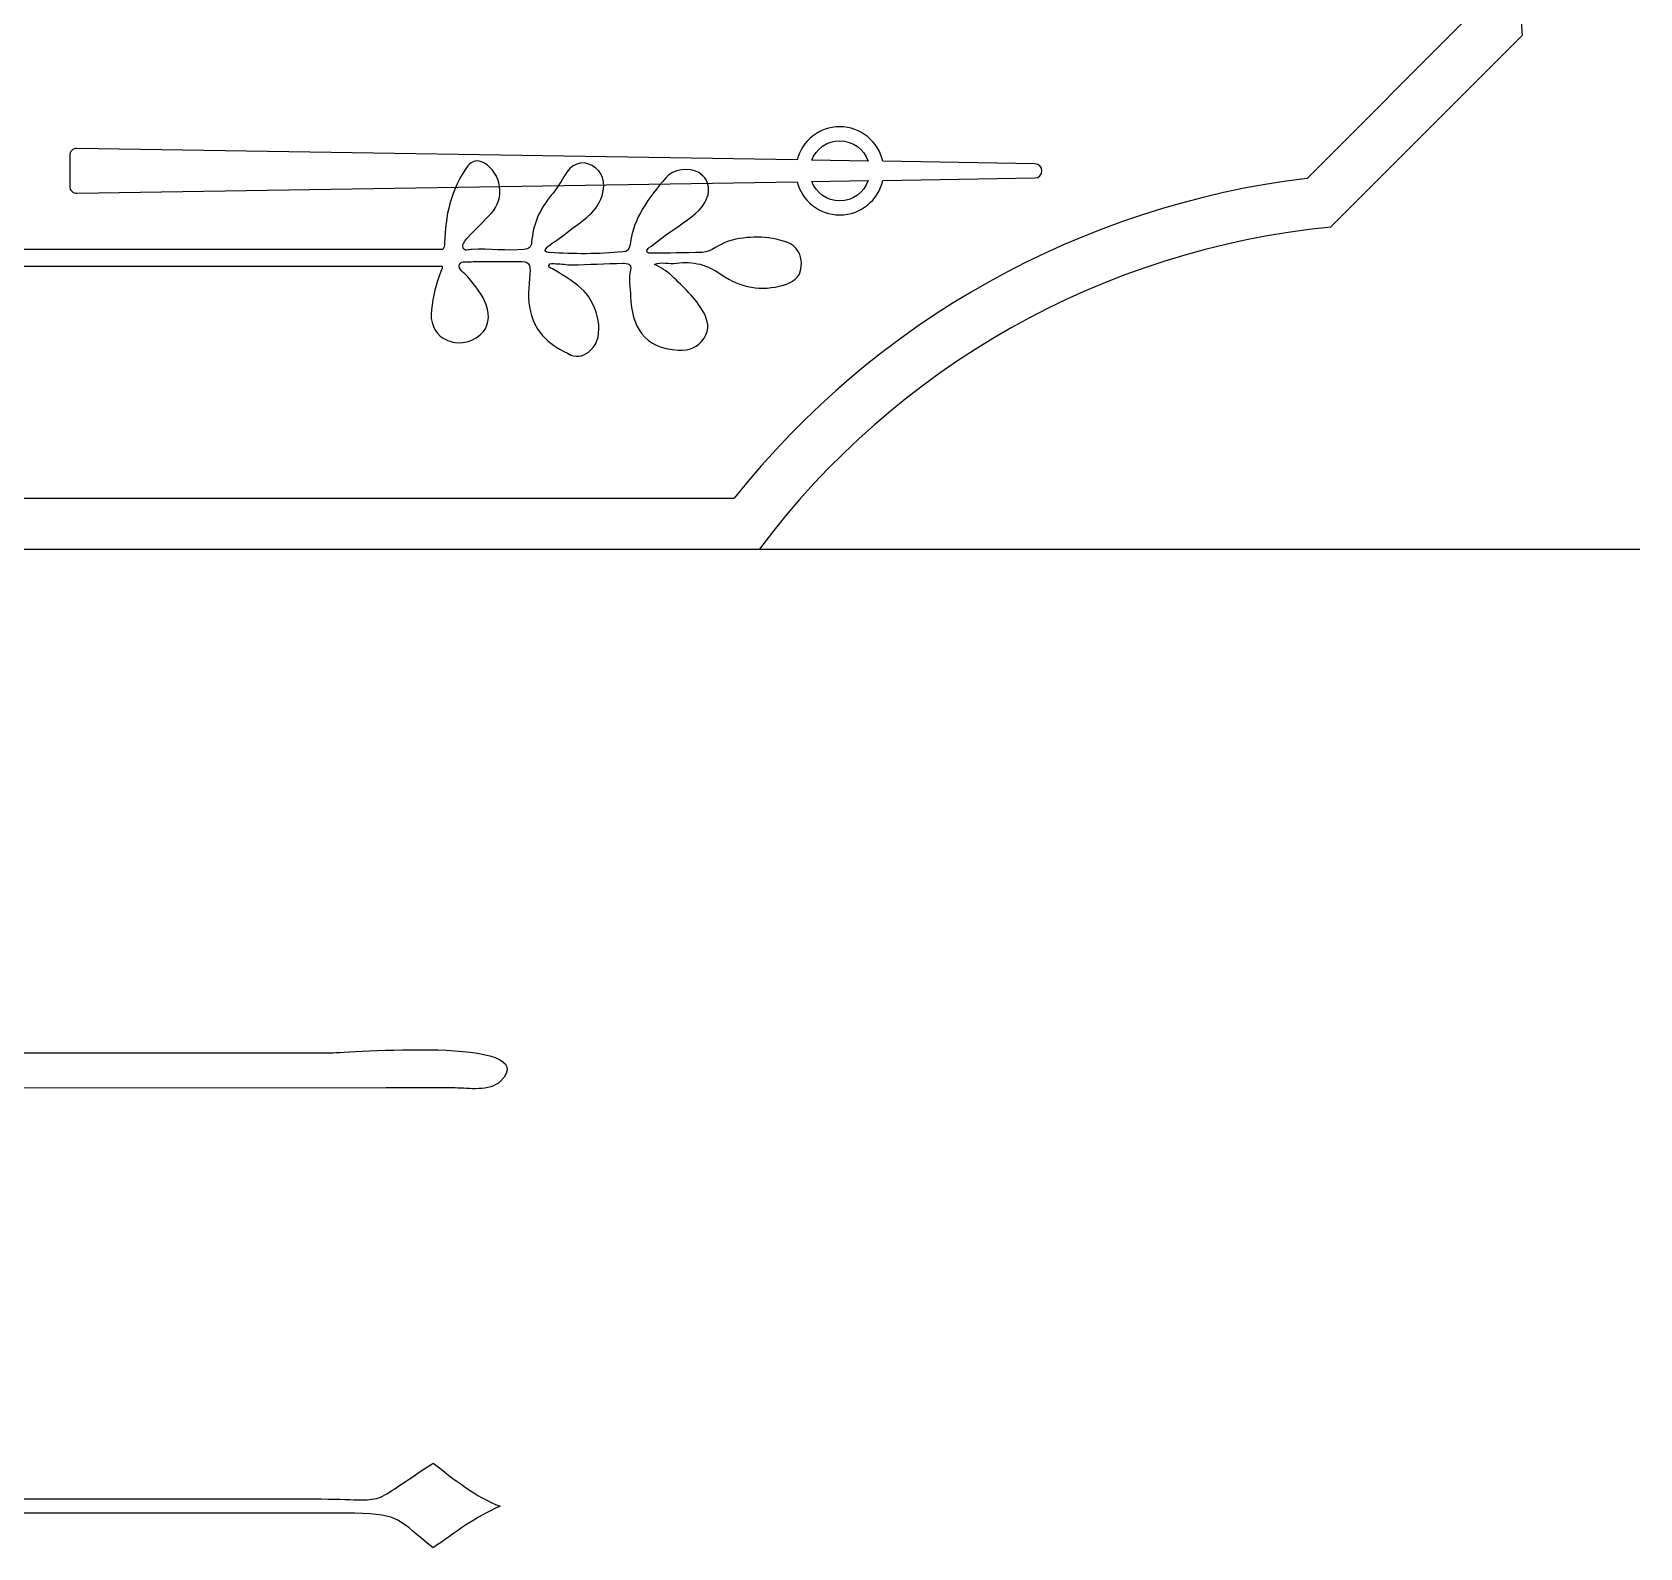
# Model space of a CAD drawing. Header units: centimetres. Extents: x 0 to 33, y -9.4 to 20.3.
# Drawn here: x 17.95 to 33.02, y -9.36 to 4.85 of the extents above; entities that cross this region are included whole.
import ezdxf

# ---------------------------------------------------------------- set-up
doc = ezdxf.new("R2010")
doc.units = ezdxf.units.CM
doc.header["$MEASUREMENT"] = 0
for name, color, linetype in [('sign v7_Sketch1', 7, 'Continuous'), ('sign v7_Sketch3', 7, 'Continuous'), ('sign v7_Sketch4', 7, 'Continuous'), ('sign v7_Sketch6', 7, 'Continuous')]:
    doc.layers.add(name, color=color, linetype=linetype)

msp = doc.modelspace()

# ---------------------------------------------------------------- linework, layer by layer
at = {"layer": 'sign v7_Sketch1'}
for p, q in [((29.901, 3.475), (31.424, 4.998)), ((30.12, 3.018), (31.916, 4.814)), ((8.49, 0.478), (24.53, 0.478)), ((8.047, 0), (24.765, 0)), ((16.51, 0), (33.02, 0))]:
    msp.add_line(p, q, dxfattribs=at)
for centre, radius, start, end in [((41.563, 5.609), 9.68, 151.9564, 184.7118), ((30.866, -4.565), 8.098, 96.842, 141.4808), ((30.866, -4.565), 7.62, 95.6165, 143.1921)]:
    msp.add_arc(centre, radius, start, end, dxfattribs=at)
at = {"layer": 'sign v7_Sketch3'}
for p, q in [((21.797, 2.809), (11.361, 2.809)), ((11.361, 2.652), (21.791, 2.652))]:
    msp.add_line(p, q, dxfattribs=at)
for points in [[(22.182, 3.62), (22.121, 3.653), (22.071, 3.642), (22.031, 3.592)], [(22.25, 3.145), (22.384, 3.284), (22.35, 3.525), (22.182, 3.62)], [(23.195, 3.597), (23.094, 3.648), (23.004, 3.614), (22.932, 3.491)], [(22.031, 3.592), (21.953, 3.486), (21.903, 3.368), (21.864, 3.24)], [(22.932, 3.491), (22.898, 3.43), (22.859, 3.368), (22.814, 3.318)], [(23.29, 3.312), (23.329, 3.435), (23.295, 3.547), (23.195, 3.597)], [(23.888, 3.48), (23.732, 3.296), (23.581, 3.105), (23.553, 2.854)], [(24.196, 3.53), (24.106, 3.581), (23.955, 3.564), (23.888, 3.48)], [(24.201, 3.178), (24.319, 3.296), (24.319, 3.458), (24.196, 3.53)], [(22.814, 3.318), (22.708, 3.189), (22.641, 3.044), (22.63, 2.876)], [(21.864, 3.24), (21.83, 3.117), (21.819, 2.994), (21.813, 2.87)], [(22.954, 2.96), (23.077, 3.066), (23.234, 3.133), (23.29, 3.312)], [(23.894, 2.949), (24, 3.021), (24.106, 3.089), (24.201, 3.178)], [(22.031, 2.921), (22.104, 2.994), (22.177, 3.072), (22.25, 3.145)], [(21.813, 2.87), (21.813, 2.843), (21.808, 2.82), (21.797, 2.809)], [(21.987, 2.826), (21.976, 2.859), (22.009, 2.893), (22.031, 2.921)], [(22.63, 2.876), (22.624, 2.826), (22.607, 2.815), (22.557, 2.809)], [(22.781, 2.837), (22.837, 2.876), (22.898, 2.915), (22.954, 2.96)], [(23.732, 2.826), (23.787, 2.865), (23.838, 2.91), (23.894, 2.949)], [(24.475, 2.887), (24.386, 2.859), (24.319, 2.787), (24.229, 2.781)], [(25.023, 2.876), (24.844, 2.938), (24.66, 2.938), (24.475, 2.887)], [(25.158, 2.647), (25.169, 2.759), (25.118, 2.843), (25.023, 2.876)], [(22.071, 2.809), (22.043, 2.809), (21.998, 2.787), (21.987, 2.826)], [(22.557, 2.809), (22.395, 2.792), (22.233, 2.82), (22.071, 2.809)], [(22.758, 2.798), (22.758, 2.809), (22.77, 2.826), (22.781, 2.837)], [(22.798, 2.781), (22.781, 2.781), (22.764, 2.781), (22.758, 2.798)], [(23.485, 2.787), (23.256, 2.764), (23.027, 2.764), (22.798, 2.781)], [(23.553, 2.854), (23.547, 2.809), (23.525, 2.787), (23.485, 2.787)], [(23.709, 2.792), (23.709, 2.803), (23.72, 2.815), (23.732, 2.826)], [(23.748, 2.775), (23.732, 2.775), (23.715, 2.77), (23.709, 2.792)], [(24.229, 2.781), (24.067, 2.775), (23.91, 2.775), (23.748, 2.775)], [(21.78, 2.602), (21.729, 2.49), (21.707, 2.367), (21.69, 2.244)], [(21.791, 2.652), (21.791, 2.641), (21.791, 2.624), (21.78, 2.602)], [(22.031, 2.552), (22.003, 2.591), (21.936, 2.619), (21.953, 2.669)], [(21.953, 2.669), (21.97, 2.708), (22.037, 2.686), (22.082, 2.697)], [(22.082, 2.697), (22.227, 2.697), (22.367, 2.692), (22.507, 2.697)], [(22.507, 2.697), (22.602, 2.703), (22.624, 2.669), (22.613, 2.58)], [(22.613, 2.58), (22.602, 2.462), (22.591, 2.339), (22.619, 2.227)], [(22.842, 2.619), (22.826, 2.63), (22.786, 2.636), (22.792, 2.658)], [(22.792, 2.658), (22.798, 2.686), (22.837, 2.675), (22.859, 2.675)], [(23.122, 2.418), (23.044, 2.496), (22.943, 2.557), (22.842, 2.619)], [(22.859, 2.675), (22.909, 2.675), (22.96, 2.664), (23.004, 2.664)], [(23.004, 2.664), (23.167, 2.669), (23.323, 2.675), (23.485, 2.68)], [(23.485, 2.68), (23.53, 2.68), (23.569, 2.675), (23.558, 2.619)], [(23.558, 2.619), (23.536, 2.535), (23.553, 2.451), (23.558, 2.367)], [(23.782, 2.669), (23.849, 2.697), (23.916, 2.669), (23.989, 2.68)], [(23.944, 2.563), (23.899, 2.608), (23.838, 2.636), (23.782, 2.669)], [(24.24, 2.222), (24.168, 2.356), (24.05, 2.457), (23.944, 2.563)], [(23.989, 2.68), (24.14, 2.703), (24.285, 2.664), (24.408, 2.574)], [(24.408, 2.574), (24.593, 2.445), (24.783, 2.418), (24.99, 2.473)], [(24.99, 2.473), (25.068, 2.496), (25.152, 2.541), (25.158, 2.647)], [(22.205, 2.289), (22.166, 2.39), (22.099, 2.468), (22.031, 2.552)], [(23.183, 1.864), (23.329, 1.992), (23.245, 2.294), (23.122, 2.418)], [(22.149, 2.009), (22.227, 2.076), (22.244, 2.183), (22.205, 2.289)], [(23.558, 2.367), (23.569, 2.093), (23.676, 1.881), (24.006, 1.864)], [(21.69, 2.244), (21.674, 2.132), (21.718, 2.026), (21.802, 1.976)], [(22.619, 2.227), (22.663, 2.02), (22.814, 1.903), (22.999, 1.819)], [(24.246, 1.976), (24.302, 2.06), (24.285, 2.143), (24.24, 2.222)], [(21.802, 1.976), (21.914, 1.909), (22.054, 1.925), (22.149, 2.009)], [(24.006, 1.864), (24.106, 1.858), (24.19, 1.892), (24.246, 1.976)], [(22.999, 1.819), (23.066, 1.791), (23.128, 1.814), (23.183, 1.864)]]:
    msp.add_open_spline(points, degree=3, dxfattribs=at)
at = {"layer": 'sign v7_Sketch4'}
for p, q in [((15.982, -4.722), (20.752, -4.722)), ((21.266, -5.051), (15.977, -5.053)), ((21.914, -5.052), (21.266, -5.051)), ((21.688, -8.582), (21.707, -8.57)), ((20.973, -9.039), (15.553, -9.037)), ((16.368, -8.902), (20.51, -8.903))]:
    msp.add_line(p, q, dxfattribs=at)
for points in [[(20.752, -4.722), (20.871, -4.722), (22.765, -4.563), (22.338, -4.988)], [(22.338, -4.988), (22.236, -5.089), (22.04, -5.053), (21.914, -5.052)], [(20.51, -8.903), (21.368, -8.903), (21.031, -9), (21.688, -8.582)], [(21.707, -8.57), (21.901, -8.718), (22.106, -8.886), (22.335, -8.973)], [(21.707, -9.363), (21.386, -9.11), (21.404, -9.043), (20.973, -9.039)], [(22.335, -8.973), (22.1, -9.073), (21.915, -9.218), (21.707, -9.363)]]:
    msp.add_open_spline(points, degree=3, dxfattribs=at)
at = {"layer": 'sign v7_Sketch6'}
for p, q in [((18.299, 3.69), (18.299, 3.401)), ((25.119, 3.648), (18.366, 3.756)), ((25.785, 3.637), (25.256, 3.645)), ((27.349, 3.612), (25.923, 3.635)), ((25.923, 3.456), (27.349, 3.479)), ((18.366, 3.335), (25.119, 3.443)), ((25.256, 3.446), (25.785, 3.454))]:
    msp.add_line(p, q, dxfattribs=at)
for points in [[(25.519, 3.959), (25.326, 3.959), (25.164, 3.826), (25.119, 3.648)], [(25.923, 3.635), (25.882, 3.82), (25.716, 3.959), (25.519, 3.959)], [(25.256, 3.645), (25.297, 3.751), (25.399, 3.827), (25.519, 3.827)], [(25.519, 3.827), (25.642, 3.827), (25.747, 3.747), (25.785, 3.637)], [(18.319, 3.737), (18.306, 3.725), (18.299, 3.708), (18.299, 3.69)], [(18.366, 3.756), (18.348, 3.757), (18.331, 3.75), (18.319, 3.737)], [(27.414, 3.545), (27.414, 3.582), (27.385, 3.611), (27.349, 3.612)], [(27.349, 3.479), (27.385, 3.48), (27.414, 3.509), (27.414, 3.545)], [(18.299, 3.401), (18.299, 3.383), (18.306, 3.366), (18.319, 3.354)], [(18.319, 3.354), (18.331, 3.341), (18.348, 3.335), (18.365, 3.335)], [(18.365, 3.335), (18.365, 3.335), (18.366, 3.335), (18.366, 3.335)], [(25.119, 3.443), (25.164, 3.265), (25.326, 3.132), (25.519, 3.132)], [(25.519, 3.264), (25.399, 3.264), (25.297, 3.34), (25.256, 3.446)], [(25.519, 3.132), (25.716, 3.132), (25.882, 3.271), (25.923, 3.456)], [(25.785, 3.454), (25.747, 3.344), (25.642, 3.264), (25.519, 3.264)]]:
    msp.add_open_spline(points, degree=3, dxfattribs=at)

doc.saveas('drawing.dxf')
